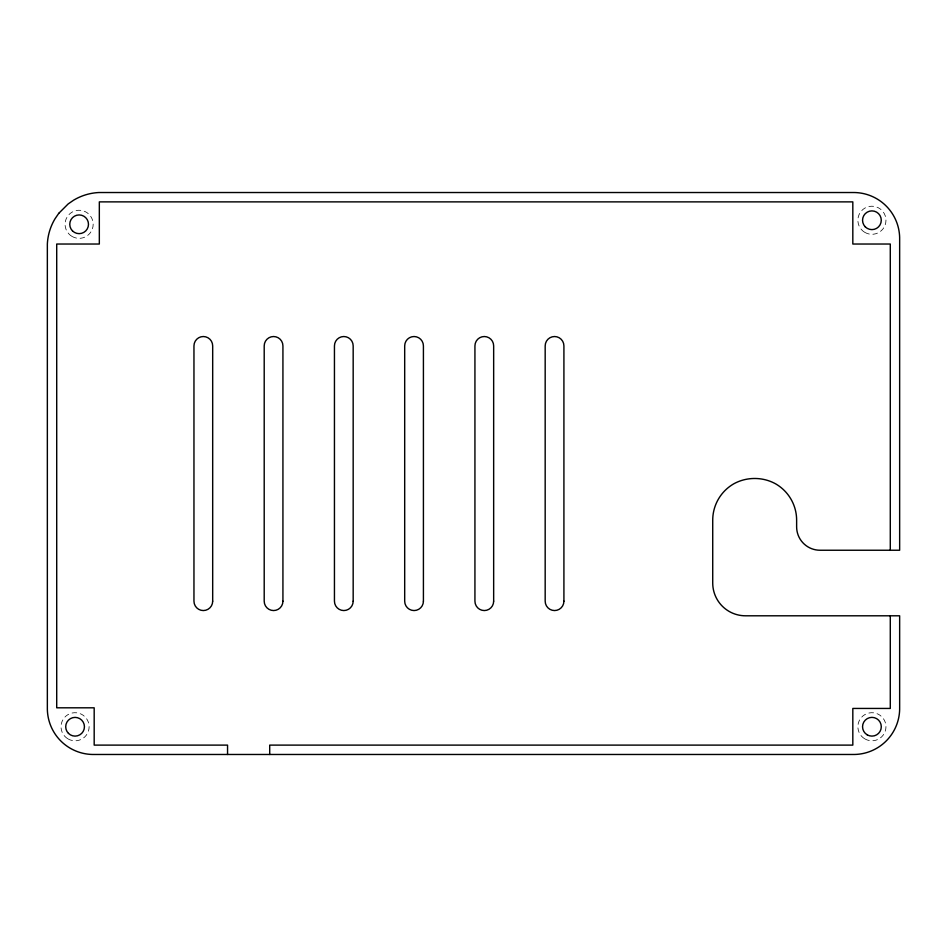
<?xml version="1.0" encoding="UTF-8"?>
<svg xmlns="http://www.w3.org/2000/svg" width="947" height="947" viewBox="0 0 947 947"><rect width="100%" height="100%" fill="white"/><g stroke="black" fill="none" stroke-linecap="round" stroke-linejoin="round"><path stroke-width="0.71" stroke-dasharray="4.74 3.55" d="M72.102 236.466A14.051 14.051 0 0 0 93.173 224.297A14.051 14.051 0 0 0 72.102 212.128A14.051 14.051 0 0 0 72.102 236.466M864.895 738.909A14.051 14.051 0 0 0 885.966 726.751A14.051 14.051 0 0 0 864.895 714.583A14.051 14.051 0 0 0 864.895 738.909M864.895 232.417A14.051 14.051 0 0 0 885.966 220.26A14.051 14.051 0 0 0 864.895 208.091A14.051 14.051 0 0 0 864.895 232.417M68.054 738.92A14.051 14.051 0 0 0 89.125 726.751A14.051 14.051 0 0 0 68.054 714.583A14.051 14.051 0 0 0 68.054 738.92"/><path stroke-width="1.42" d="M890.287 550.243L890.287 244.03L852.821 244.03L852.821 201.877L99.328 201.877L99.328 244.03L56.713 244.03L56.713 707.811L94.179 707.811L94.179 745.111L227.552 745.111L227.552 754.475M890.287 615.799L890.287 708.439L852.821 708.439L852.821 745.111L269.706 745.111L269.706 754.475M58.761 213.324L54.997 218.816A54.239 54.239 0 0 0 47.35 244.03L47.35 707.646A46.048 46.048 0 0 0 94.179 754.475L852.821 754.475A46.048 46.048 0 0 0 899.65 707.646L899.65 615.799L745.502 615.799A32.778 32.778 0 0 1 712.724 583.021L712.724 520.187A41.952 41.952 0 0 1 733.7 483.858C746.615 476.684 762.737 476.684 775.652 483.858A41.952 41.952 0 0 1 796.628 520.187L796.628 526.828A23.415 23.415 0 0 0 820.043 550.243L899.65 550.243L899.65 239.354A46.048 46.048 0 0 0 852.821 192.525L98.867 192.525A54.239 54.239 0 0 0 73.641 200.172L68.16 203.936L58.761 213.324M563.915 601.179L563.915 345.892A9.363 9.363 0 0 0 554.54 336.528A9.363 9.363 0 0 0 545.176 345.892L545.176 601.179A9.363 9.363 0 0 0 554.54 610.555A9.363 9.363 0 0 0 563.915 601.179M493.659 601.179L493.659 345.892A9.363 9.363 0 0 0 484.296 336.528A9.363 9.363 0 0 0 474.932 345.892L474.932 601.179A9.363 9.363 0 0 0 484.296 610.555A9.363 9.363 0 0 0 493.659 601.179M423.416 601.179L423.416 345.892A9.363 9.363 0 0 0 414.052 336.528A9.363 9.363 0 0 0 404.689 345.892L404.689 601.179A9.363 9.363 0 0 0 414.052 610.555A9.363 9.363 0 0 0 423.416 601.179M353.172 601.179L353.172 345.892A9.363 9.363 0 0 0 343.808 336.528A9.363 9.363 0 0 0 334.445 345.892L334.445 601.179A9.363 9.363 0 0 0 343.808 610.555A9.363 9.363 0 0 0 353.172 601.179M282.928 601.179L282.928 345.892A9.363 9.363 0 0 0 273.565 336.528A9.363 9.363 0 0 0 264.201 345.892L264.201 601.179A9.363 9.363 0 0 0 273.565 610.555A9.363 9.363 0 0 0 282.928 601.179M212.684 601.179L212.684 345.892A9.363 9.363 0 0 0 203.321 336.528A9.363 9.363 0 0 0 193.957 345.892L193.957 601.179A9.363 9.363 0 0 0 203.321 610.555A9.363 9.363 0 0 0 212.684 601.179M867.239 734.86A9.363 9.363 0 0 0 881.29 726.751A9.363 9.363 0 0 0 867.239 718.631A9.363 9.363 0 0 0 867.239 734.86M865.298 226.878A9.363 9.363 0 0 0 880.959 222.675A9.363 9.363 0 0 0 869.488 211.205A9.363 9.363 0 0 0 865.298 226.878M72.505 230.914A9.363 9.363 0 0 0 88.166 226.724A9.363 9.363 0 0 0 76.695 215.253A9.363 9.363 0 0 0 72.505 230.914M68.456 733.38A9.363 9.363 0 0 0 84.117 729.178A9.363 9.363 0 0 0 72.647 717.708A9.363 9.363 0 0 0 68.456 733.38"/></g></svg>
